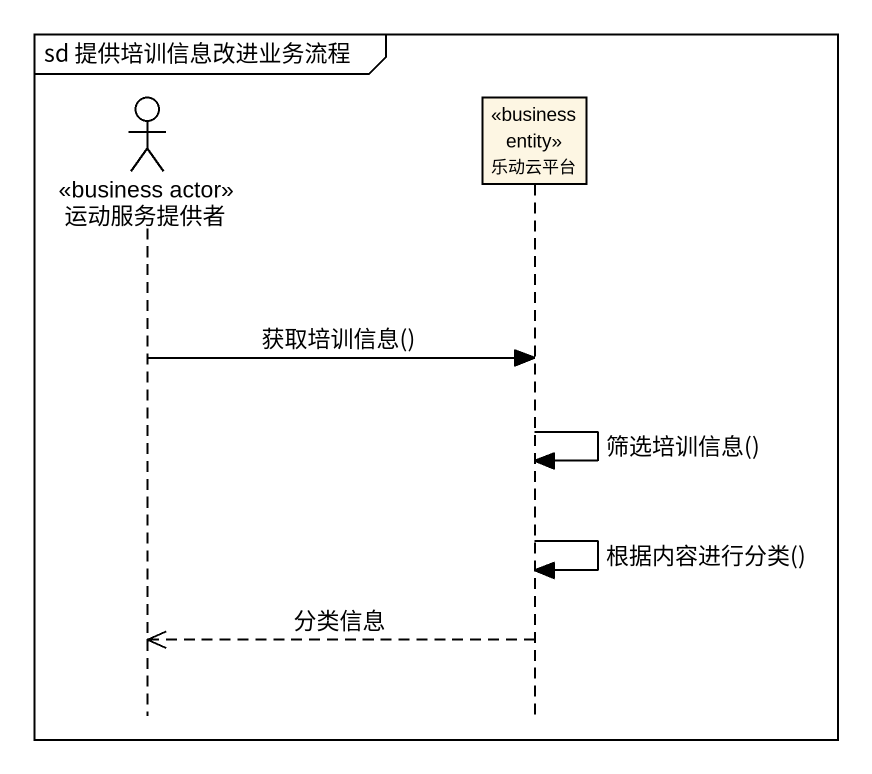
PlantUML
@startuml
mainframe sd 提供培训信息改进业务流程
hide footbox
actor 运动服务提供者 <<business actor>>
participant 乐动云平台 <<business entity>>

运动服务提供者 -> 乐动云平台 : 获取培训信息()
乐动云平台 -> 乐动云平台 : 筛选培训信息()
乐动云平台 -> 乐动云平台 : 根据内容进行分类()
乐动云平台 -->> 运动服务提供者 : 分类信息
@enduml
